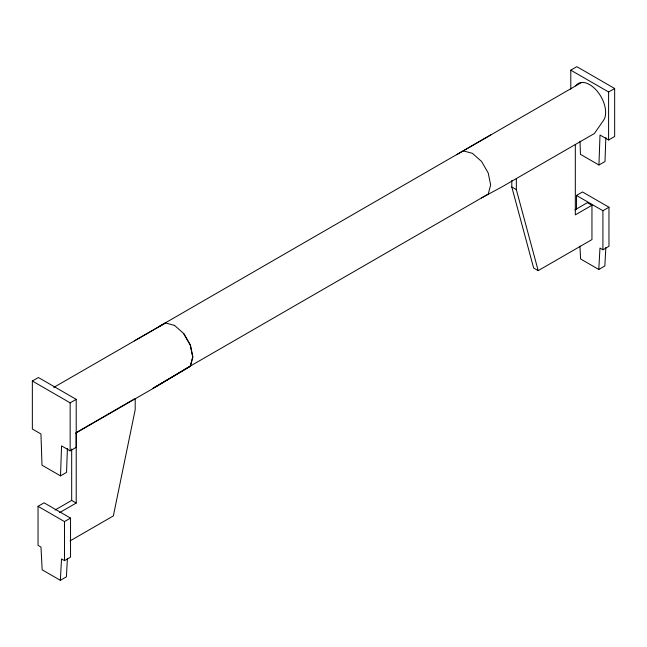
<?xml version="1.0" encoding="UTF-8"?>
<svg xmlns="http://www.w3.org/2000/svg" width="647" height="647" viewBox="0 0 647 647"><rect width="100%" height="100%" fill="white"/><g stroke="black" fill="none" stroke-linecap="round" stroke-linejoin="round"><path stroke-width="0.97" d="M60.503 475.86L61.562 445.888L70.159 450.846L76.209 447.36L76.209 399.361L38.399 377.524L32.35 381.018L32.35 429.018L40.947 433.983L42.006 465.185L60.503 475.86L66.552 472.367L67.401 448.387M76.217 432.568L76.217 503.034L71.68 500.414L71.68 449.075M574.94 209.863L587.419 202.657L591.956 205.277L591.956 239.592L538.183 270.64L533.646 268.02L511.801 187.015L511.801 180.497M580.003 141.24L580.448 154.326L598.944 165.001L600.004 135.029L608.601 139.995L614.65 136.501L614.65 88.502L576.841 66.673L570.791 70.167L570.791 89.165M605.843 137.536L604.994 161.515L598.944 165.001M60.357 580.327L61.522 558.927L64.49 560.642L70.539 557.148L70.539 518.101L44.085 502.824L38.036 506.318L38.036 545.364L40.987 547.071L42.16 569.821L60.357 580.327L66.406 576.833L67.409 558.353M579.938 246.111L580.594 258.97L598.79 269.475L599.963 248.068L602.915 249.774L608.964 246.281L608.964 207.234L582.51 191.965L576.461 195.451L576.461 209.474M605.851 247.494L604.84 265.982L598.79 269.475M190.258 366.105L192.701 356.974L190.258 345.021L183.57 333.44M190.42 366.202L153.193 388.2L190.42 366.202L192.871 357.071L190.42 345.11L183.74 333.537L174.439 325.344M183.74 370.06L151.576 389.357L75.659 433.183M456.58 154.73L581.604 82.46M158.628 326.751L490.863 134.851M53.75 387.407L165.47 322.99L134.269 340.896M32.35 381.018L70.159 402.855L76.209 399.361M570.791 70.167L608.601 91.995L614.65 88.502M184.411 369.486L488.21 194.084L490.661 184.953L488.21 172.992L481.53 161.418L472.391 153.323L463.26 150.872M77.082 432.067L134.333 399.013M55.044 510.022L71.68 500.414M59.581 512.642L76.217 503.034M591.956 205.277L575.32 214.877L575.32 144.41M38.036 506.318L64.49 521.587L70.539 518.101M576.461 195.451L602.915 210.728L608.964 207.234M69.989 540.949L113.354 515.91L135.199 409.68L135.199 398.512M481.53 197.942L502.298 186.676L593.04 134.285A8.233 4.755 60 0 0 594.666 133.128L603.53 120.342A22.669 13.094 60 0 0 597.61 91.696A22.669 13.094 60 0 0 575.741 85.825M165.309 322.893L174.609 325.433M511.801 187.015L516.338 189.636L538.183 270.64M608.601 91.995L608.601 139.995M602.915 210.728L602.915 249.774M516.338 178.467L516.338 189.636M70.159 402.855L70.159 450.846M64.49 521.587L64.49 560.642"/></g></svg>
